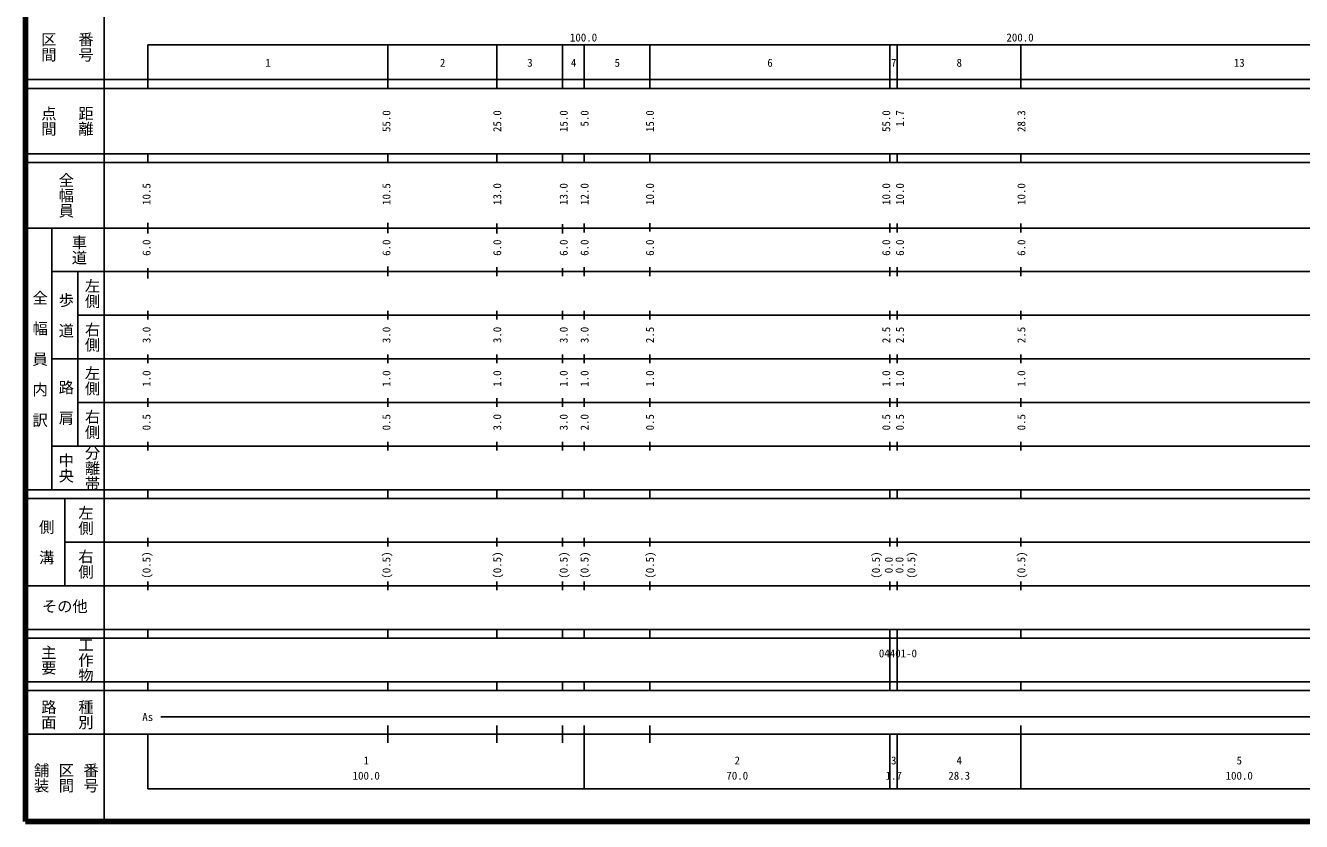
# Model space of a CAD drawing. Units: millimetres, scale not verified. Extents: x 40000 to 680000, y 20000 to 380000.
# Drawn here: x 40000 to 332318, y 20000 to 202409 of the extents above; entities that cross this region are included whole.
import ezdxf
from ezdxf.enums import TextEntityAlignment as Align

# ---------------------------------------------------------------- set-up
doc = ezdxf.new("R2010")
doc.units = ezdxf.units.MM
doc.header["$LTSCALE"] = 1000
doc.layers.add('M-TTL', color=2, linetype='Continuous', lineweight=140)
doc.layers.add('M-TTL-BAND', color=7, linetype='Continuous', lineweight=25)
doc.styles.add('@ＭＳ ゴシック', font='')
doc.styles.add('ＭＳ ゴシック', font='')
doc.styles.get('@ＭＳ ゴシック').set_extended_font_data('@MS Gothic')
doc.styles.get('ＭＳ ゴシック').set_extended_font_data('MS Gothic')

msp = doc.modelspace()

# ---------------------------------------------------------------- linework, layer by layer
at = {"layer": 'M-TTL'}
for p, q in [((40000, 380000), (40000, 20000)), ((40000, 20000), (680000, 20000))]:
    msp.add_line(p, q, dxfattribs=at)
at = {"layer": 'M-TTL-BAND'}
for p, q in [((58000, 370000), (58000, 20000)), ((68000, 198000), (579000, 198000)), ((68000, 198000), (68000, 188000)), ((123000, 198000), (123000, 188000)), ((148000, 198000), (148000, 188000)), ((163000, 198000), (163000, 188000)), ((168000, 188000), (168000, 198000)), ((183000, 198000), (183000, 188000)), ((238000, 198000), (238000, 188000)), ((239700, 198000), (239700, 188000)), ((268000, 188000), (268000, 198000)), ((40000, 190000), (579000, 190000)), ((40000, 188000), (579000, 188000)), ((40000, 173000), (579000, 173000)), ((68000, 173000), (68000, 171000)), ((123000, 173000), (123000, 171000)), ((148000, 173000), (148000, 171000)), ((163000, 173000), (163000, 171000)), ((168000, 171000), (168000, 173000)), ((183000, 173000), (183000, 171000)), ((238000, 173000), (238000, 171000)), ((239700, 173000), (239700, 171000)), ((268000, 171000), (268000, 173000)), ((40000, 171000), (579000, 171000)), ((40000, 156000), (579000, 156000)), ((46000, 96000), (46000, 156000)), ((68000, 157171), (68000, 154708)), ((123000, 157171), (123000, 154838)), ((148000, 157041), (148000, 154708)), ((163000, 154708), (163000, 156908)), ((168000, 155000), (168000, 157000)), ((183000, 157135), (183000, 155227)), ((238000, 157000), (238000, 155000)), ((239700, 157000), (239700, 155000)), ((268000, 155000), (268000, 157000)), ((68000, 146803), (68000, 144470)), ((123000, 147192), (123000, 144989)), ((148000, 147062), (148000, 144989)), ((163000, 146803), (163000, 144989)), ((168000, 145000), (168000, 147000)), ((183000, 147000), (183000, 145000)), ((238000, 147000), (238000, 145000)), ((239700, 147000), (239700, 145000)), ((268000, 145000), (268000, 147000)), ((46000, 146000), (579000, 146000)), ((52000, 146000), (52000, 106000)), ((52000, 136000), (579000, 136000)), ((68000, 137000), (68000, 135000)), ((123000, 137000), (123000, 135000)), ((148000, 137000), (148000, 135000)), ((163000, 137000), (163000, 135000)), ((168000, 135000), (168000, 137000)), ((183000, 137000), (183000, 135000)), ((238000, 137000), (238000, 135000)), ((239700, 137000), (239700, 135000)), ((268000, 135000), (268000, 137000)), ((46000, 126000), (579000, 126000)), ((68000, 127000), (68000, 125000)), ((123000, 127000), (123000, 125000)), ((148000, 127000), (148000, 125000)), ((163000, 127000), (163000, 125000)), ((168000, 125000), (168000, 127000)), ((183000, 127000), (183000, 125000)), ((238000, 127000), (238000, 125000)), ((239700, 127000), (239700, 125000)), ((268000, 125000), (268000, 127000)), ((68000, 117000), (68000, 115000)), ((123000, 117000), (123000, 115000)), ((148000, 117000), (148000, 115000)), ((163000, 117000), (163000, 115000)), ((168000, 115000), (168000, 117000)), ((183000, 117000), (183000, 115000)), ((238000, 117000), (238000, 115000)), ((239700, 117000), (239700, 115000)), ((268000, 115000), (268000, 117000)), ((52000, 116000), (579000, 116000)), ((46000, 106000), (579000, 106000)), ((68000, 107000), (68000, 105000)), ((123000, 107000), (123000, 105000)), ((148000, 107000), (148000, 105000)), ((163000, 107000), (163000, 105000)), ((168000, 105000), (168000, 107000)), ((183000, 107000), (183000, 105000)), ((238000, 107000), (238000, 105000)), ((239700, 107000), (239700, 105000)), ((268000, 105000), (268000, 107000)), ((40000, 96000), (579000, 96000)), ((40000, 94000), (579000, 94000)), ((49000, 94000), (49000, 74000)), ((68000, 96000), (68000, 94000)), ((123000, 96000), (123000, 94000)), ((148000, 96000), (148000, 94000)), ((163000, 96000), (163000, 94000)), ((168000, 94000), (168000, 96000)), ((183000, 96000), (183000, 94000)), ((238000, 96000), (238000, 94000)), ((239700, 96000), (239700, 94000)), ((268000, 94000), (268000, 96000)), ((68000, 85000), (68000, 83000)), ((123000, 85000), (123000, 83000)), ((148000, 85000), (148000, 83000)), ((163000, 85000), (163000, 83000)), ((168000, 83000), (168000, 85000)), ((183000, 85000), (183000, 83000)), ((238000, 85000), (238000, 83000)), ((239700, 85000), (239700, 83000)), ((268000, 83000), (268000, 85000)), ((49000, 84000), (579000, 84000)), ((40000, 74000), (579000, 74000)), ((68000, 75000), (68000, 73000)), ((123000, 75000), (123000, 73000)), ((148000, 75000), (148000, 73000)), ((163000, 75000), (163000, 73000)), ((168000, 73000), (168000, 75000)), ((183000, 75000), (183000, 73000)), ((238000, 75000), (238000, 73000)), ((239700, 75000), (239700, 73000)), ((268000, 73000), (268000, 75000)), ((40000, 64000), (579000, 64000)), ((40000, 62000), (579000, 62000)), ((68000, 64000), (68000, 62000)), ((123000, 64000), (123000, 62000)), ((148000, 64000), (148000, 62000)), ((163000, 64000), (163000, 62000)), ((168000, 62000), (168000, 64000)), ((183000, 64000), (183000, 62000)), ((238000, 64000), (238000, 50000)), ((239700, 64000), (239700, 50000)), ((268000, 62000), (268000, 64000)), ((40000, 52000), (579000, 52000)), ((40000, 50000), (579000, 50000)), ((68000, 52000), (68000, 50000)), ((123000, 52000), (123000, 50000)), ((148000, 52000), (148000, 50000)), ((163000, 52000), (163000, 50000)), ((168000, 50000), (168000, 52000)), ((183000, 52000), (183000, 50000)), ((268000, 50000), (268000, 52000)), ((71000, 44000), (285500, 44000)), ((285500, 44000), (565000, 44000)), ((123000, 42000), (123000, 38000)), ((148000, 42000), (148000, 38000)), ((163000, 42000), (163000, 38000)), ((168000, 27500), (168000, 42000)), ((183000, 42000), (183000, 38000)), ((268000, 27500), (268000, 42000)), ((40000, 40000), (579000, 40000)), ((68000, 40000), (68000, 27500)), ((238000, 40000), (238000, 27500)), ((239700, 40000), (239700, 27500)), ((68000, 27500), (579000, 27500))]:
    msp.add_line(p, q, dxfattribs=at)

# ---------------------------------------------------------------- texts
for s, height, rotation, style, p in [('区間', 2566, 270, '@ＭＳ ゴシック', (43250, 201000)), ('番号', 2566, 270, '@ＭＳ ゴシック', (51750, 201000)), ('点間', 2566, 270, '@ＭＳ ゴシック', (43250, 184000)), ('距離', 2566, 270, '@ＭＳ ゴシック', (51750, 184000)), ('55.0', 1833, 90, 'ＭＳ ゴシック', (124144, 178000)), ('25.0', 1833, 90, 'ＭＳ ゴシック', (149530, 178000)), ('15.0', 1833, 90, 'ＭＳ ゴシック', (164748, 178000)), (' 5.0', 1833, 90, 'ＭＳ ゴシック', (169535, 178000)), ('15.0', 1833, 90, 'ＭＳ ゴシック', (184516, 178000)), ('55.0', 1833, 90, 'ＭＳ ゴシック', (238649, 178000)), (' 1.7', 1833, 90, 'ＭＳ ゴシック', (241790, 178000)), ('28.3', 1833, 90, 'ＭＳ ゴシック', (269608, 178000)), ('全幅員', 2566, 270, '@ＭＳ ゴシック', (47250, 168750)), ('10.5', 1833, 90, 'ＭＳ ゴシック', (69178, 161299)), ('10.5', 1833, 90, 'ＭＳ ゴシック', (124144, 161299)), ('13.0', 1833, 90, 'ＭＳ ゴシック', (149530, 161299)), ('13.0', 1833, 90, 'ＭＳ ゴシック', (164748, 161299)), ('12.0', 1833, 90, 'ＭＳ ゴシック', (169535, 161299)), ('10.0', 1833, 90, 'ＭＳ ゴシック', (184516, 161299)), ('10.0', 1833, 90, 'ＭＳ ゴシック', (238649, 161299)), ('10.0', 1833, 90, 'ＭＳ ゴシック', (241790, 161299)), ('10.0', 1833, 90, 'ＭＳ ゴシック', (269608, 161299)), ('車道', 2566, 270, '@ＭＳ ゴシック', (50250, 154500)), ('6.0', 1833, 90, 'ＭＳ ゴシック', (69178, 149625)), ('6.0', 1833, 90, 'ＭＳ ゴシック', (124144, 149625)), ('6.0', 1833, 90, 'ＭＳ ゴシック', (149530, 149625)), ('6.0', 1833, 90, 'ＭＳ ゴシック', (164748, 149625)), ('6.0', 1833, 90, 'ＭＳ ゴシック', (169535, 149625)), ('6.0', 1833, 90, 'ＭＳ ゴシック', (184516, 149625)), ('6.0', 1833, 90, 'ＭＳ ゴシック', (238649, 149625)), ('6.0', 1833, 90, 'ＭＳ ゴシック', (241790, 149625)), ('6.0', 1833, 90, 'ＭＳ ゴシック', (269608, 149625)), ('左側', 2566, 270, '@ＭＳ ゴシック', (53250, 144500)), ('全\u3000幅\u3000員\u3000内\u3000訳', 2566, 270, '@ＭＳ ゴシック', (41250, 141750)), ('歩\u3000道', 2566, 270, '@ＭＳ ゴシック', (47250, 141250)), ('右側', 2566, 270, '@ＭＳ ゴシック', (53250, 134500)), ('3.0', 1833, 90, 'ＭＳ ゴシック', (69178, 129625)), ('3.0', 1833, 90, 'ＭＳ ゴシック', (124144, 129625)), ('3.0', 1833, 90, 'ＭＳ ゴシック', (149530, 129625)), ('3.0', 1833, 90, 'ＭＳ ゴシック', (164748, 129625)), ('3.0', 1833, 90, 'ＭＳ ゴシック', (169535, 129625)), ('2.5', 1833, 90, 'ＭＳ ゴシック', (184516, 129625)), ('2.5', 1833, 90, 'ＭＳ ゴシック', (238649, 129625)), ('2.5', 1833, 90, 'ＭＳ ゴシック', (241790, 129625)), ('2.5', 1833, 90, 'ＭＳ ゴシック', (269608, 129625)), ('左側', 2566, 270, '@ＭＳ ゴシック', (53250, 124500)), ('1.0', 1833, 90, 'ＭＳ ゴシック', (69178, 119625)), ('1.0', 1833, 90, 'ＭＳ ゴシック', (124144, 119625)), ('1.0', 1833, 90, 'ＭＳ ゴシック', (149530, 119625)), ('1.0', 1833, 90, 'ＭＳ ゴシック', (164748, 119625)), ('1.0', 1833, 90, 'ＭＳ ゴシック', (169535, 119625)), ('1.0', 1833, 90, 'ＭＳ ゴシック', (184516, 119625)), ('1.0', 1833, 90, 'ＭＳ ゴシック', (238649, 119625)), ('1.0', 1833, 90, 'ＭＳ ゴシック', (241790, 119625)), ('1.0', 1833, 90, 'ＭＳ ゴシック', (269608, 119625)), ('路\u3000肩', 2566, 270, '@ＭＳ ゴシック', (47250, 121250)), ('右側', 2566, 270, '@ＭＳ ゴシック', (53250, 114500)), ('0.5', 1833, 90, 'ＭＳ ゴシック', (69178, 109625)), ('0.5', 1833, 90, 'ＭＳ ゴシック', (124144, 109625)), ('3.0', 1833, 90, 'ＭＳ ゴシック', (149530, 109625)), ('3.0', 1833, 90, 'ＭＳ ゴシック', (164748, 109625)), ('2.0', 1833, 90, 'ＭＳ ゴシック', (169535, 109625)), ('0.5', 1833, 90, 'ＭＳ ゴシック', (184516, 109625)), ('0.5', 1833, 90, 'ＭＳ ゴシック', (238649, 109625)), ('0.5', 1833, 90, 'ＭＳ ゴシック', (241790, 109625)), ('0.5', 1833, 90, 'ＭＳ ゴシック', (269608, 109625)), ('分離帯', 2566, 270, '@ＭＳ ゴシック', (53250, 106250)), ('中央', 2566, 270, '@ＭＳ ゴシック', (47250, 104500)), ('左側', 2566, 270, '@ＭＳ ゴシック', (51750, 92500)), ('側\u3000溝', 2566, 270, '@ＭＳ ゴシック', (42750, 89250)), ('右側', 2566, 270, '@ＭＳ ゴシック', (51750, 82500)), ('(0.5)', 1833, 90, 'ＭＳ ゴシック', (69178, 75639)), ('(0.5)', 1833, 90, 'ＭＳ ゴシック', (124144, 75639)), ('(0.5)', 1833, 90, 'ＭＳ ゴシック', (149530, 75639)), ('(0.5)', 1833, 90, 'ＭＳ ゴシック', (164748, 75639)), ('(0.5)', 1833, 90, 'ＭＳ ゴシック', (169535, 75639)), ('(0.5)', 1833, 90, 'ＭＳ ゴシック', (184516, 75639)), ('(0.5)', 1833, 90, 'ＭＳ ゴシック', (236297, 75639)), ('0.0', 1833, 90, 'ＭＳ ゴシック', (239220, 76889)), ('0.0', 1833, 90, 'ＭＳ ゴシック', (241679, 76889)), ('(0.5)', 1833, 90, 'ＭＳ ゴシック', (244403, 75639)), ('(0.5)', 1833, 90, 'ＭＳ ゴシック', (269608, 75639)), ('工作物', 2566, 270, '@ＭＳ ゴシック', (51750, 62250)), ('主要', 2566, 270, '@ＭＳ ゴシック', (43250, 60500)), ('路面', 2566, 270, '@ＭＳ ゴシック', (43250, 48000)), ('種別', 2566, 270, '@ＭＳ ゴシック', (51750, 48000)), ('舗装', 2566, 270, '@ＭＳ ゴシック', (41583, 33500)), ('区間', 2566, 270, '@ＭＳ ゴシック', (47250, 33500)), ('番号', 2566, 270, '@ＭＳ ゴシック', (52917, 33500))]:
    msp.add_text(s, height=height, rotation=rotation, dxfattribs=dict(at, style=style)).set_placement(p, align=Align.BOTTOM_LEFT)
at = {"layer": 'M-TTL-BAND', "style": 'ＭＳ ゴシック'}
for s, height, p in [('100.0', 1833, (164719, 198195)), ('200.0', 1833, (264719, 198195)), ('1', 1833, (94938, 192405)), ('2', 1833, (134938, 192405)), ('3', 1833, (154938, 192405)), ('4', 1833, (164938, 192405)), ('5', 1833, (174938, 192405)), ('6', 1833, (209938, 192405)), ('7', 1833, (238288, 192405)), ('8', 1833, (253288, 192405)), ('13', 1833, (316812, 192405)), ('その他', 2566, (43750, 67250)), ('04401-0', 1833, (235503, 57059)), ('As', 1833, (66750, 42500)), ('1', 1833, (117438, 32523)), ('2', 1833, (202438, 32523)), ('3', 1833, (238288, 32523)), ('4', 1833, (253288, 32523)), ('5', 1833, (317438, 32523)), ('100.0', 1833, (114938, 29033)), ('70.0', 1833, (200562, 29033)), ('1.7', 1833, (237038, 29033)), ('28.3', 1833, (251412, 29033)), ('100.0', 1833, (314938, 29033))]:
    msp.add_text(s, height=height, dxfattribs=at).set_placement(p, align=Align.BOTTOM_LEFT)

doc.saveas('drawing.dxf')
